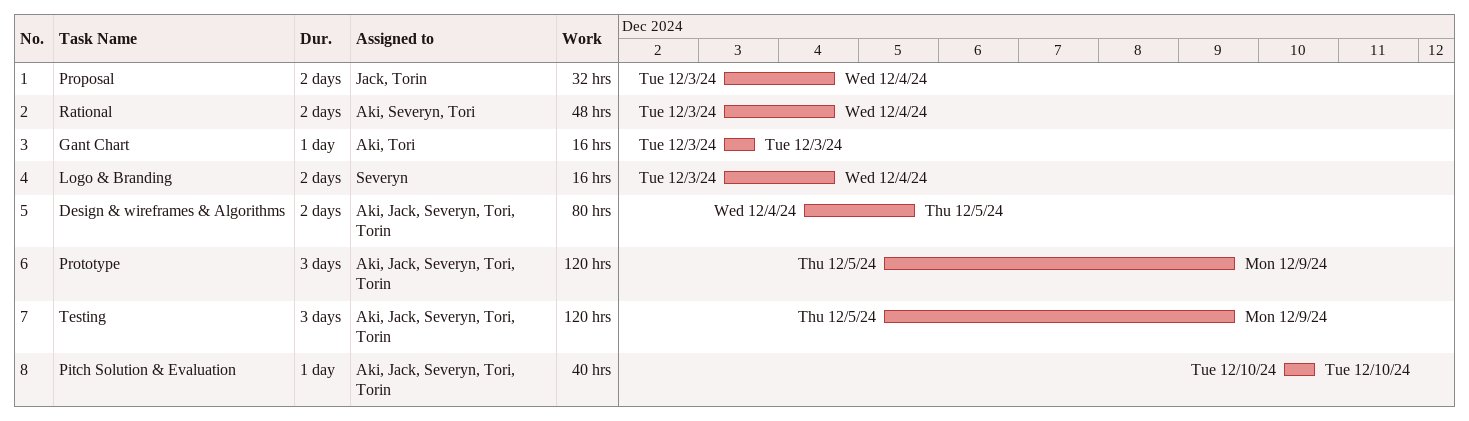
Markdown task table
| ID | Task | Duration | Start | Finish | Resources | Work (h) |
|---|---|---|---|---|---|---|
| 1 | Proposal | 2d | 2024-12-03 | 2024-12-04 | Jack, Torin | 32 |
| 2 | Rational | 2d | 2024-12-03 | 2024-12-04 | Aki, Severyn, Tori | 48 |
| 3 | Gant Chart | 1d | 2024-12-03 | 2024-12-03 | Aki, Tori | 16 |
| 4 | Logo & Branding | 2d | 2024-12-03 | 2024-12-04 | Severyn | 16 |
| 5 | Design & wireframes & Algorithms | 2d | 2024-12-04 | 2024-12-05 | Aki, Jack, Severyn, Tori, Torin | 80 |
| 6 | Prototype | 3d | 2024-12-05 | 2024-12-09 | Aki, Jack, Severyn, Tori, Torin | 120 |
| 7 | Testing | 3d | 2024-12-05 | 2024-12-09 | Aki, Jack, Severyn, Tori, Torin | 120 |
| 8 | Pitch Solution & Evaluation | 1d | 2024-12-10 | 2024-12-10 | Aki, Jack, Severyn, Tori, Torin | 40 |
